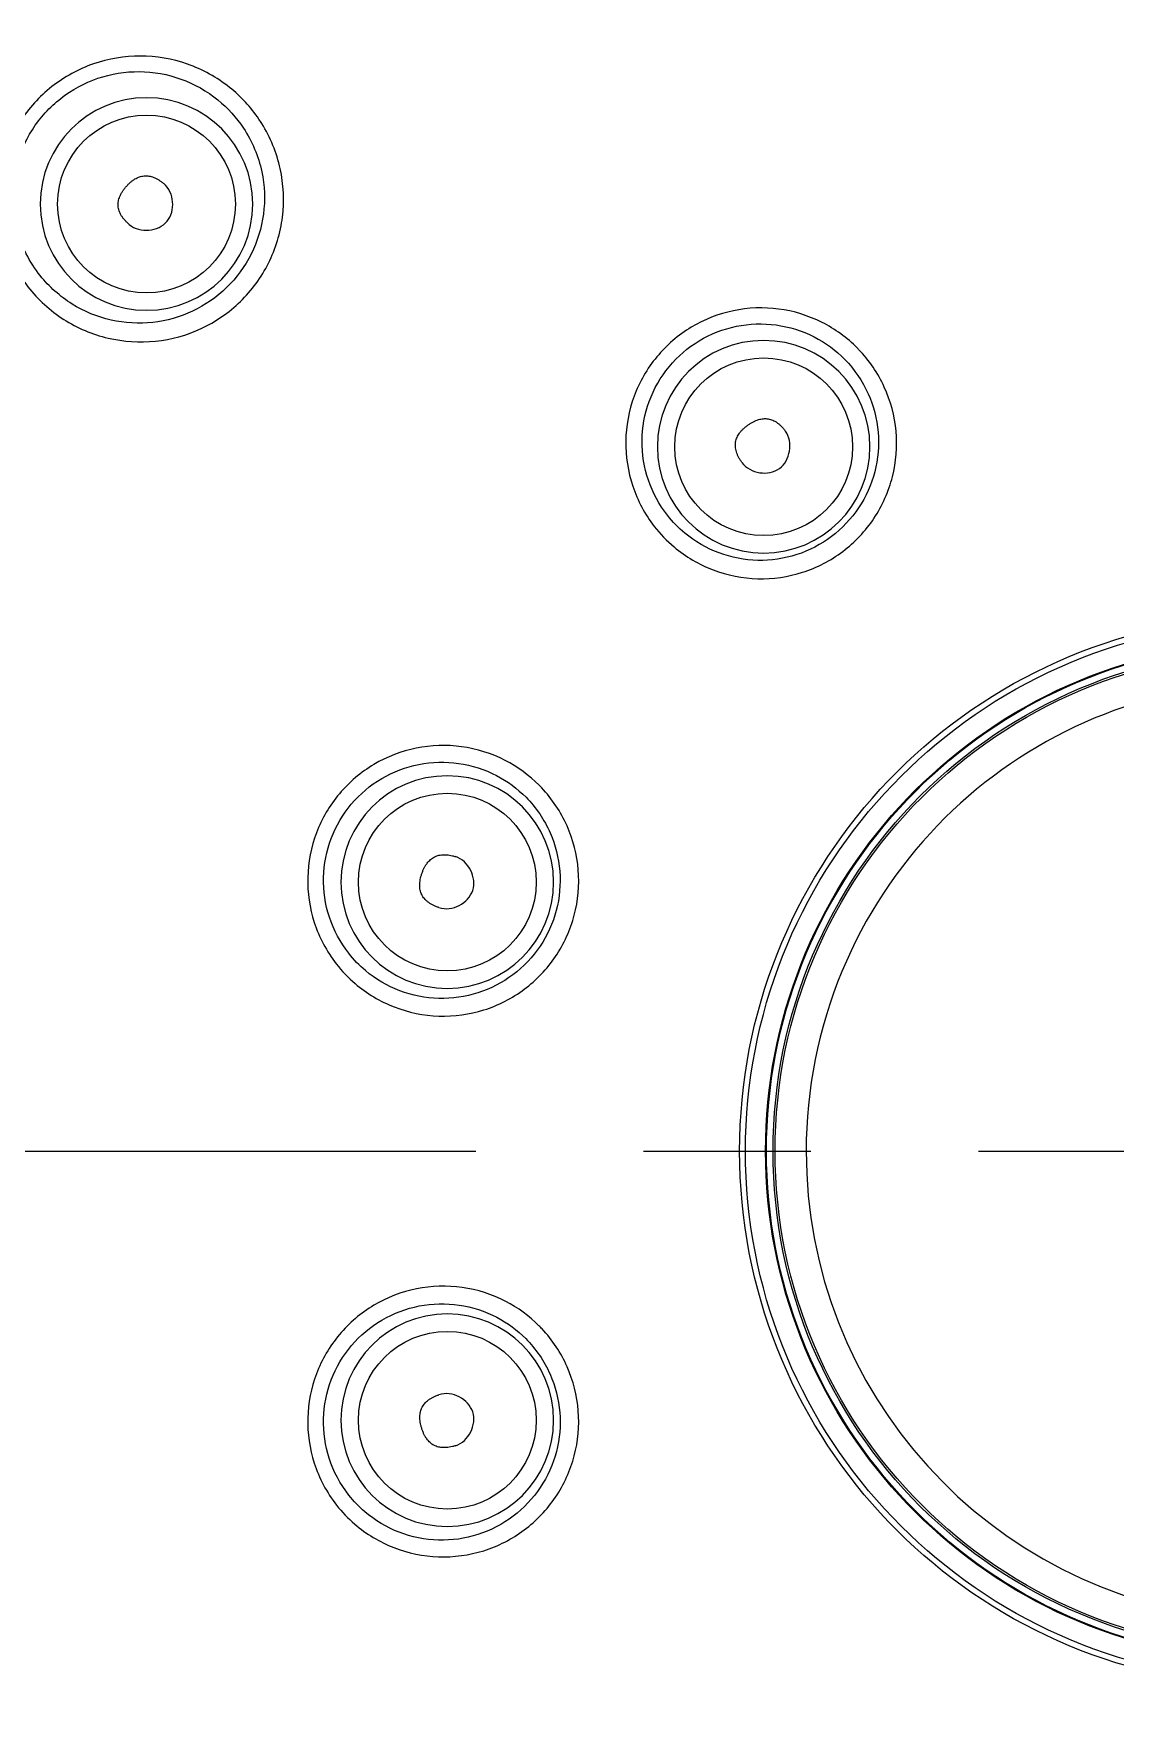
# Model space of a CAD drawing. Header units: millimetres. Extents: x 1435 to 2029, y -1230 to -810.
# Drawn here: x 1679.87 to 1696.01, y -910.5 to -885.33 of the extents above; entities that cross this region are included whole.
import ezdxf

# ---------------------------------------------------------------- set-up
doc = ezdxf.new("R2010")
doc.units = ezdxf.units.MM
doc.header["$LTSCALE"] = 10
doc.linetypes.add('CENTER', pattern=[2, 1.25, -0.25, 0.25, -0.25])
doc.layers.add('41', color=7, linetype='Continuous')
doc.layers.add('CL', color=1, linetype='CENTER')

msp = doc.modelspace()

# ---------------------------------------------------------------- linework, layer by layer
at = {"layer": '41', "color": 3, "linetype": 'Continuous', "lineweight": 5, "extrusion": (0, 0, -1)}
for centre, radius in [((-1698.40274, -902.01799), 39.1474), ((-1698.40274, -902.01799), 38.81921), ((-1698.40274, -902.01799), 38.46191), ((-1681.54977, -887.87666), 1.5866), ((-1690.76154, -891.50077), 1.5866), ((-1686.03901, -898.00077), 1.5866), ((-1686.03901, -906.03521), 1.5866)]:
    msp.add_circle(centre, radius, dxfattribs=at)
at = {"layer": '41', "color": 3, "linetype": 'Continuous', "lineweight": 5}
for centre, radius in [((1698.40274, -902.01799), 38.84741), ((1681.54977, -887.87666), 1.32679), ((1690.76154, -891.50077), 1.32679), ((1698.40274, -902.01799), 7.46987), ((1686.03901, -898.00077), 1.32679), ((1686.03901, -906.03521), 1.32679)]:
    msp.add_circle(centre, radius, dxfattribs=at)
at = {"layer": '41', "color": 7, "linetype": 'Continuous', "lineweight": 5, "extrusion": (0, 0, -1)}
msp.add_circle((-1698.40274, -902.01799), 38.82819, dxfattribs=at)
at = {"layer": '41', "color": 7, "linetype": 'Continuous', "lineweight": 5}
for radius in [38.69737, 7.5]:
    msp.add_circle((1698.40274, -902.01799), radius, dxfattribs=at)
at = {"layer": '41', "color": 7, "linetype": 'Continuous', "lineweight": 5, "extrusion": (0, 0, -1)}
for radius, start, end in [(8, 190.092459, 169.907541), (7.6, 190.477724, 169.522276)]:
    msp.add_arc((-1698.40274, -902.01799), radius, start, end, dxfattribs=at)
at = {"layer": '41', "color": 3, "linetype": 'Continuous', "lineweight": 5, "extrusion": (0, 0, -1)}
for radius in [7.91226, 7.61231]:
    msp.add_arc((-1698.40274, -902.01799), radius, 190.188216, 169.811784, dxfattribs=at)
at = {"layer": '41', "color": 3, "linetype": 'Continuous', "lineweight": 5}
for start, end in [(180.000004, 157.5), (157.5, 180.000003)]:
    msp.add_arc((1698.40274, -902.01799), 7.00656, start, end, dxfattribs=at)
at = {"layer": '41', "color": 7, "linetype": 'Continuous', "lineweight": 5}
for points, degree, knots in [([(1710.80763, -861.43355), (1704.43785, -859.4729), (1697.70682, -859.05988), (1687.92136, -860.75512), (1684.77073, -861.68737), (1678.69198, -864.28703), (1675.79006, -865.95192), (1670.51201, -869.86368), (1668.07071, -872.16193), (1663.82125, -877.21594), (1662.01189, -879.9591), (1659.02718, -885.87989), (1657.88594, -889.00565), (1656.36149, -895.4016), (1655.96541, -898.7412), (1655.9695, -908.6206), (1657.55294, -915.22506), (1661.9922, -924.04122), (1663.84319, -926.8498), (1668.07896, -931.88137), (1670.48537, -934.15303), (1675.82524, -938.10922), (1678.6784, -939.74049), (1684.73708, -942.33594), (1687.95791, -943.28799), (1694.43301, -944.40824), (1697.76031, -944.59295), (1704.37607, -944.17223), (1707.6233, -943.58234), (1710.80817, -942.60197)], 3, [0, 0, 0, 0, 0.125, 0.125, 0.1875, 0.1875, 0.25, 0.25, 0.3125, 0.3125, 0.375, 0.375, 0.4375, 0.4375, 0.5, 0.5, 0.625, 0.625, 0.6875, 0.6875, 0.75, 0.75, 0.8125, 0.8125, 0.875, 0.875, 0.9375, 0.9375, 1, 1, 1, 1]), ([(1681.29265, -888.18308), (1680.98581, -887.92065), (1681.24335, -887.61955), (1681.50093, -887.31839), (1681.80688, -887.57025)], 2, [0, 0, 0, 0.5, 0.5, 1, 1, 1]), ([(1690.43793, -891.73589), (1690.20369, -891.40702), (1690.52642, -891.17717), (1690.84921, -890.94727), (1691.08514, -891.26566)], 2, [0, 0, 0, 0.5, 0.5, 1, 1, 1]), ([(1685.9154, -898.38119), (1685.5326, -898.25282), (1685.65859, -897.87717), (1685.7846, -897.50145), (1686.16262, -897.62035)], 2, [0, 0, 0, 0.5, 0.5, 1, 1, 1]), ([(1686.16262, -906.41564), (1685.77746, -906.53678), (1685.65859, -906.15882), (1685.53969, -905.78079), (1685.9154, -905.65479)], 2, [0, 0, 0, 0.5, 0.5, 1, 1, 1])]:
    msp.add_open_spline(points, degree=degree, knots=knots, dxfattribs=at)
at = {"layer": '41', "color": 3, "linetype": 'Continuous', "lineweight": 5}
for points, knots in [([(1730.13435, -927.32983), (1727.50598, -930.63116), (1724.45271, -933.46965), (1717.48903, -938.14516), (1713.66896, -939.92341), (1701.61907, -943.40742), (1692.83378, -943.15063), (1681.04048, -939.02241), (1677.27538, -937.00836), (1670.62627, -932.00246), (1667.64716, -928.93741), (1662.83208, -922.14946), (1660.92504, -918.32807), (1658.39607, -910.39283), (1657.73907, -906.19871), (1657.74274, -897.80204), (1658.41335, -893.55771), (1660.9641, -885.61714), (1662.8646, -881.82521), (1670.14191, -871.6132), (1677.08091, -866.38542), (1689.00801, -862.23172), (1693.10014, -861.48266), (1701.51783, -861.2585), (1705.66341, -861.7935), (1713.71948, -864.13161), (1717.53553, -865.91697), (1724.47376, -870.58562), (1727.56233, -873.4756), (1730.13487, -876.70681)], [0, 0, 0, 0, 0.0625, 0.0625, 0.125, 0.125, 0.25, 0.25, 0.3125, 0.3125, 0.375, 0.375, 0.4375, 0.4375, 0.5, 0.5, 0.5625, 0.5625, 0.625, 0.625, 0.75, 0.75, 0.8125, 0.8125, 0.875, 0.875, 0.9375, 0.9375, 1, 1, 1, 1]), ([(1729.36542, -877.33787), (1724.24212, -870.89578), (1717.19666, -866.14876), (1705.40494, -862.75058), (1701.3571, -862.23616), (1693.14841, -862.47134), (1689.1578, -863.20971), (1677.52705, -867.28659), (1670.7714, -872.39682), (1663.68855, -882.3734), (1661.84131, -886.07445), (1659.3653, -893.82577), (1658.71928, -897.98009), (1658.72811, -910.17906), (1661.31775, -918.32302), (1668.41489, -928.32004), (1671.2618, -931.25181), (1677.81644, -936.18764), (1681.39353, -938.10366), (1689.15107, -940.82491), (1693.15378, -941.56401), (1701.33659, -941.80004), (1705.41023, -941.2833), (1717.171, -937.89574), (1724.24173, -933.14069), (1729.36544, -926.6981)], [0, 0, 0, 0, 0.125, 0.125, 0.1875, 0.1875, 0.25, 0.25, 0.375, 0.375, 0.4375, 0.4375, 0.5, 0.5, 0.625, 0.625, 0.6875, 0.6875, 0.75, 0.75, 0.8125, 0.8125, 0.875, 0.875, 1, 1, 1, 1]), ([(1683.22709, -886.60883), (1683.24217, -886.6311), (1683.25684, -886.65367), (1683.27107, -886.6765), (1683.39892, -886.88158), (1683.49296, -887.11197), (1683.54499, -887.3485), (1683.59672, -887.58364), (1683.60834, -887.83143), (1683.57846, -888.07095), (1683.54887, -888.30813), (1683.47775, -888.54383), (1683.3708, -888.75808), (1683.26485, -888.97033), (1683.12081, -889.16742), (1682.95067, -889.33285), (1682.78134, -889.49748), (1682.58152, -889.63529), (1682.36781, -889.73508), (1682.1537, -889.83505), (1681.91982, -889.89961), (1681.68533, -889.92386), (1681.44906, -889.94829), (1681.20575, -889.93248), (1680.97512, -889.87809), (1680.74217, -889.82315), (1680.51579, -889.72736), (1680.31435, -889.59874), (1680.11124, -889.46905), (1679.92791, -889.30242), (1679.77946, -889.11254), (1679.68943, -888.99739), (1679.61081, -888.87229), (1679.54608, -888.74108), (1679.43705, -888.52007), (1679.36562, -888.27619), (1679.33844, -888.03066), (1679.31199, -887.7918), (1679.32666, -887.54463), (1679.38158, -887.31007), (1679.43593, -887.07792), (1679.53126, -886.85165), (1679.65974, -886.65039), (1679.78715, -886.45081), (1679.95067, -886.27031), (1680.13668, -886.12388), (1680.32216, -885.97788), (1680.53507, -885.86173), (1680.75779, -885.78475), (1680.98138, -885.70747), (1681.22093, -885.66753), (1681.45691, -885.66779), (1681.69498, -885.66805), (1681.93588, -885.70921), (1682.16012, -885.7876), (1682.38661, -885.86677), (1682.6023, -885.98606), (1682.78963, -886.1356), (1682.95749, -886.2696), (1683.1066, -886.43087), (1683.22709, -886.60883)], [0, 0, 0, 0, 0.00598395, 0.00598395, 0.00598395, 0.06050818, 0.06050818, 0.06050818, 0.11471385, 0.11471385, 0.11471385, 0.16838326, 0.16838326, 0.16838326, 0.22154103, 0.22154103, 0.22154103, 0.27443521, 0.27443521, 0.27443521, 0.3274212, 0.3274212, 0.3274212, 0.3808109, 0.3808109, 0.3808109, 0.43474595, 0.43474595, 0.43474595, 0.48913588, 0.48913588, 0.48913588, 0.52182546, 0.52182546, 0.52182546, 0.57743474, 0.57743474, 0.57743474, 0.63149672, 0.63149672, 0.63149672, 0.68499424, 0.68499424, 0.68499424, 0.73803322, 0.73803322, 0.73803322, 0.79091313, 0.79091313, 0.79091313, 0.84399588, 0.84399588, 0.84399588, 0.89755345, 0.89755345, 0.89755345, 0.95165594, 0.95165594, 0.95165594, 1, 1, 1, 1]), ([(1682.99708, -886.74317), (1682.89262, -886.58558), (1682.76287, -886.44247), (1682.61638, -886.32314), (1682.45241, -886.18958), (1682.2631, -886.08251), (1682.06385, -886.01084), (1681.86614, -885.93972), (1681.65325, -885.90154), (1681.44254, -885.89978), (1681.23341, -885.89803), (1681.02072, -885.93216), (1680.8221, -885.99975), (1680.62412, -886.06712), (1680.43466, -886.16964), (1680.26972, -886.29897), (1680.10429, -886.4287), (1679.9589, -886.58906), (1679.84596, -886.76644), (1679.73209, -886.9453), (1679.64795, -887.14655), (1679.60057, -887.35282), (1679.55271, -887.56112), (1679.54093, -887.7805), (1679.56582, -887.9921), (1679.59137, -888.20934), (1679.65632, -888.42477), (1679.75451, -888.61947), (1679.81271, -888.73488), (1679.88317, -888.84474), (1679.96365, -888.94568), (1680.09605, -889.11175), (1680.25901, -889.25698), (1680.43908, -889.36946), (1680.61706, -889.48063), (1680.81659, -889.56283), (1681.02164, -889.6092), (1681.22385, -889.65493), (1681.43682, -889.66703), (1681.64352, -889.64412), (1681.84793, -889.62147), (1682.05164, -889.56396), (1682.23817, -889.47583), (1682.42392, -889.38808), (1682.5976, -889.26759), (1682.74498, -889.12397), (1682.89299, -888.97976), (1683.01849, -888.80829), (1683.11121, -888.62371), (1683.20493, -888.43712), (1683.26774, -888.232), (1683.29472, -888.02547), (1683.32204, -887.81627), (1683.31339, -887.5998), (1683.26991, -887.39407), (1683.22119, -887.16351), (1683.12691, -886.93901), (1682.99708, -886.74317)], [0, 0, 0, 0, 0.04835988, 0.04835988, 0.04835988, 0.10264533, 0.10264533, 0.10264533, 0.15650911, 0.15650911, 0.15650911, 0.20997075, 0.20997075, 0.20997075, 0.26326579, 0.26326579, 0.26326579, 0.31673351, 0.31673351, 0.31673351, 0.37065588, 0.37065588, 0.37065588, 0.42511463, 0.42511463, 0.42511463, 0.48105955, 0.48105955, 0.48105955, 0.51389032, 0.51389032, 0.51389032, 0.56838895, 0.56838895, 0.56838895, 0.62223744, 0.62223744, 0.62223744, 0.67533083, 0.67533083, 0.67533083, 0.72783379, 0.72783379, 0.72783379, 0.78011922, 0.78011922, 0.78011922, 0.83263329, 0.83263329, 0.83263329, 0.88572705, 0.88572705, 0.88572705, 0.93951504, 0.93951504, 0.93951504, 1, 1, 1, 1]), ([(1692.16075, -890.02797), (1692.16691, -890.03421), (1692.17304, -890.04048), (1692.17912, -890.0468), (1692.33658, -890.21026), (1692.46793, -890.40317), (1692.5623, -890.6096), (1692.65676, -890.81624), (1692.71678, -891.04214), (1692.73728, -891.26856), (1692.75775, -891.49468), (1692.73936, -891.72758), (1692.68351, -891.94786), (1692.62783, -892.16746), (1692.53337, -892.38059), (1692.4079, -892.56943), (1692.28286, -892.75761), (1692.12357, -892.92688), (1691.94324, -893.06311), (1691.76333, -893.19903), (1691.55752, -893.30582), (1691.34288, -893.37467), (1691.12827, -893.44351), (1690.89894, -893.47634), (1690.67381, -893.47054), (1690.44822, -893.46474), (1690.22065, -893.42001), (1690.00979, -893.34016), (1689.79822, -893.26005), (1689.59767, -893.14238), (1689.42459, -892.99694), (1689.31594, -892.90565), (1689.21643, -892.80232), (1689.12929, -892.69034), (1688.98985, -892.51116), (1688.87949, -892.3054), (1688.80736, -892.09006), (1688.73519, -891.87462), (1688.69932, -891.64364), (1688.70281, -891.4163), (1688.7063, -891.18941), (1688.74912, -890.95986), (1688.82782, -890.74681), (1688.90627, -890.53448), (1689.02254, -890.33266), (1689.16703, -890.15823), (1689.31105, -889.98437), (1689.48709, -889.83291), (1689.68054, -889.71645), (1689.87364, -889.6002), (1690.08941, -889.51561), (1690.30997, -889.46964), (1690.53065, -889.42363), (1690.76219, -889.415), (1690.98551, -889.44434), (1691.20941, -889.47375), (1691.43119, -889.54211), (1691.63266, -889.64369), (1691.82711, -889.74173), (1692.00772, -889.87319), (1692.16075, -890.02797)], [0, 0, 0, 0, 0.00205445, 0.00205445, 0.00205445, 0.05599422, 0.05599422, 0.05599422, 0.10999194, 0.10999194, 0.10999194, 0.16392003, 0.16392003, 0.16392003, 0.21768154, 0.21768154, 0.21768154, 0.27125338, 0.27125338, 0.27125338, 0.32469589, 0.32469589, 0.32469589, 0.37812521, 0.37812521, 0.37812521, 0.43166248, 0.43166248, 0.43166248, 0.48538204, 0.48538204, 0.48538204, 0.51881053, 0.51881053, 0.51881053, 0.57277225, 0.57277225, 0.57277225, 0.62676165, 0.62676165, 0.62676165, 0.68064589, 0.68064589, 0.68064589, 0.73434693, 0.73434693, 0.73434693, 0.78786801, 0.78786801, 0.78786801, 0.84129153, 0.84129153, 0.84129153, 0.89474191, 0.89474191, 0.89474191, 0.94833129, 0.94833129, 0.94833129, 1, 1, 1, 1]), ([(1691.97332, -890.19808), (1691.84025, -890.06183), (1691.68285, -889.94588), (1691.51315, -889.85915), (1691.33706, -889.76917), (1691.14291, -889.7083), (1690.94674, -889.68171), (1690.75089, -889.65516), (1690.54761, -889.66206), (1690.35382, -889.70196), (1690.16004, -889.74186), (1689.97037, -889.81589), (1689.80072, -889.9179), (1689.63075, -890.02011), (1689.47613, -890.15327), (1689.34986, -890.30616), (1689.22321, -890.45951), (1689.12153, -890.637), (1689.05328, -890.82363), (1688.98486, -891.01076), (1688.94812, -891.2123), (1688.94603, -891.4113), (1688.94393, -891.61045), (1688.97644, -891.8126), (1689.04074, -892.00089), (1689.1049, -892.18878), (1689.20247, -892.36807), (1689.32533, -892.52394), (1689.40198, -892.62119), (1689.48938, -892.71083), (1689.58469, -892.78992), (1689.73624, -892.91571), (1689.91153, -893.01721), (1690.09625, -893.08603), (1690.27995, -893.15448), (1690.47798, -893.19246), (1690.6742, -893.19674), (1690.86969, -893.201), (1691.06869, -893.17192), (1691.25495, -893.11175), (1691.44106, -893.05163), (1691.6195, -892.95883), (1691.77563, -892.84091), (1691.93213, -892.72271), (1692.07049, -892.57603), (1692.17935, -892.41299), (1692.2887, -892.24922), (1692.3713, -892.06443), (1692.42044, -891.87394), (1692.46981, -891.68252), (1692.48677, -891.48007), (1692.47004, -891.28332), (1692.45326, -891.08589), (1692.4021, -890.88875), (1692.32089, -890.70818), (1692.23649, -890.52051), (1692.11709, -890.34529), (1691.97332, -890.19808)], [0, 0, 0, 0, 0.05179368, 0.05179368, 0.05179368, 0.10559199, 0.10559199, 0.10559199, 0.15930497, 0.15930497, 0.15930497, 0.21301986, 0.21301986, 0.21301986, 0.26683864, 0.26683864, 0.26683864, 0.32082138, 0.32082138, 0.32082138, 0.37494659, 0.37494659, 0.37494659, 0.42910877, 0.42910877, 0.42910877, 0.48314818, 0.48314818, 0.48314818, 0.51656821, 0.51656821, 0.51656821, 0.57017419, 0.57017419, 0.57017419, 0.62348164, 0.62348164, 0.62348164, 0.67658924, 0.67658924, 0.67658924, 0.72965985, 0.72965985, 0.72965985, 0.78286197, 0.78286197, 0.78286197, 0.83630865, 0.83630865, 0.83630865, 0.89001874, 0.89001874, 0.89001874, 0.9439181, 0.9439181, 0.9439181, 1, 1, 1, 1]), ([(1687.40953, -896.55382), (1687.42255, -896.56686), (1687.4354, -896.58008), (1687.44806, -896.59347), (1687.60408, -896.75847), (1687.73376, -896.95284), (1687.82619, -897.16048), (1687.91836, -897.36751), (1687.97603, -897.59346), (1687.99429, -897.81952), (1688.01249, -898.04479), (1687.99206, -898.2764), (1687.93462, -898.49507), (1687.87734, -898.71319), (1687.78167, -898.92445), (1687.65557, -899.11137), (1687.52954, -899.29819), (1687.36964, -899.46584), (1687.18915, -899.60054), (1687.00834, -899.73548), (1686.80191, -899.84107), (1686.58689, -899.90874), (1686.37116, -899.97664), (1686.14088, -900.00824), (1685.915, -900.00104), (1685.68836, -899.99382), (1685.45991, -899.94735), (1685.24849, -899.86549), (1685.03667, -899.78348), (1684.83609, -899.66367), (1684.66343, -899.51594), (1684.56014, -899.42756), (1684.4653, -899.32822), (1684.38179, -899.22087), (1684.23862, -899.03683), (1684.12607, -898.82451), (1684.05415, -898.60249), (1683.98438, -898.38707), (1683.95084, -898.15648), (1683.95645, -897.92995), (1683.96205, -897.7042), (1684.00667, -897.47622), (1684.08666, -897.26499), (1684.16648, -897.05417), (1684.28371, -896.85421), (1684.4286, -896.68163), (1684.57353, -896.50901), (1684.75011, -896.35903), (1684.94372, -896.24395), (1685.13779, -896.1286), (1685.35428, -896.04516), (1685.57535, -896.00036), (1685.7972, -895.95541), (1686.02974, -895.94813), (1686.25385, -895.97904), (1686.47863, -896.01005), (1686.70111, -896.08033), (1686.90291, -896.18409), (1687.0888, -896.27966), (1687.26175, -896.40585), (1687.40953, -896.55382)], [0, 0, 0, 0, 0.00431587, 0.00431587, 0.00431587, 0.05825931, 0.05825931, 0.05825931, 0.1120441, 0.1120441, 0.1120441, 0.16563745, 0.16563745, 0.16563745, 0.21909092, 0.21909092, 0.21909092, 0.27251656, 0.27251656, 0.27251656, 0.32603777, 0.32603777, 0.32603777, 0.3797364, 0.3797364, 0.3797364, 0.43361768, 0.43361768, 0.43361768, 0.48760703, 0.48760703, 0.48760703, 0.51960845, 0.51960845, 0.51960845, 0.5750296, 0.5750296, 0.5750296, 0.62875812, 0.62875812, 0.62875812, 0.68229899, 0.68229899, 0.68229899, 0.73572978, 0.73572978, 0.73572978, 0.78917272, 0.78917272, 0.78917272, 0.84274413, 0.84274413, 0.84274413, 0.89650438, 0.89650438, 0.89650438, 0.95043175, 0.95043175, 0.95043175, 1, 1, 1, 1]), ([(1687.2143, -896.73504), (1687.08619, -896.60531), (1686.93609, -896.49443), (1686.77457, -896.41011), (1686.59886, -896.31839), (1686.4049, -896.25581), (1686.20871, -896.22753), (1686.01275, -896.19929), (1685.80917, -896.2045), (1685.61478, -896.24282), (1685.42079, -896.28106), (1685.23062, -896.35334), (1685.06006, -896.45381), (1684.88976, -896.55412), (1684.73432, -896.68531), (1684.60676, -896.83656), (1684.47918, -896.98783), (1684.37595, -897.16338), (1684.30579, -897.34852), (1684.23549, -897.53404), (1684.19642, -897.73438), (1684.19184, -897.93267), (1684.18725, -898.13157), (1684.21724, -898.33398), (1684.27916, -898.52286), (1684.34292, -898.71737), (1684.44245, -898.9032), (1684.56879, -899.06394), (1684.64241, -899.1576), (1684.72596, -899.24418), (1684.81686, -899.32108), (1684.96862, -899.44944), (1685.14468, -899.5532), (1685.33038, -899.62378), (1685.51535, -899.69409), (1685.71498, -899.73343), (1685.91285, -899.73853), (1686.10963, -899.74361), (1686.31002, -899.71497), (1686.49764, -899.65484), (1686.68425, -899.59504), (1686.86328, -899.50246), (1687.02007, -899.38454), (1687.17632, -899.26701), (1687.31472, -899.12112), (1687.42387, -898.95869), (1687.53298, -898.79632), (1687.61584, -898.61301), (1687.66561, -898.42377), (1687.71553, -898.23402), (1687.73354, -898.03311), (1687.71824, -897.8376), (1687.70287, -897.64118), (1687.65344, -897.4448), (1687.57418, -897.26466), (1687.48816, -897.06917), (1687.36418, -896.88682), (1687.2143, -896.73504)], [0, 0, 0, 0, 0.04949239, 0.04949239, 0.04949239, 0.10345182, 0.10345182, 0.10345182, 0.15734717, 0.15734717, 0.15734717, 0.21113122, 0.21113122, 0.21113122, 0.26483747, 0.26483747, 0.26483747, 0.31855767, 0.31855767, 0.31855767, 0.37239177, 0.37239177, 0.37239177, 0.42639483, 0.42639483, 0.42639483, 0.48205261, 0.48205261, 0.48205261, 0.51415639, 0.51415639, 0.51415639, 0.56824668, 0.56824668, 0.56824668, 0.62211795, 0.62211795, 0.62211795, 0.67568512, 0.67568512, 0.67568512, 0.72896043, 0.72896043, 0.72896043, 0.78205228, 0.78205228, 0.78205228, 0.83512741, 0.83512741, 0.83512741, 0.88835083, 0.88835083, 0.88835083, 0.94182612, 0.94182612, 0.94182612, 1, 1, 1, 1]), ([(1687.40755, -904.62416), (1687.42316, -904.63973), (1687.43851, -904.65556), (1687.4536, -904.67163), (1687.60836, -904.83644), (1687.73686, -905.03033), (1687.82834, -905.23719), (1687.91957, -905.44348), (1687.97651, -905.66836), (1687.99445, -905.89319), (1688.01238, -906.11783), (1687.99188, -906.3486), (1687.93472, -906.56644), (1687.87748, -906.78462), (1687.78192, -906.99583), (1687.65603, -907.18275), (1687.52973, -907.37026), (1687.36945, -907.53847), (1687.18843, -907.67363), (1687.0068, -907.80926), (1686.7993, -907.91533), (1686.58307, -907.98315), (1686.36636, -908.05112), (1686.1349, -908.08253), (1685.90784, -908.07474), (1685.68079, -908.06695), (1685.45186, -908.01973), (1685.24013, -907.93689), (1685.02886, -907.85424), (1684.82886, -907.73383), (1684.65687, -907.58559), (1684.55829, -907.50062), (1684.46751, -907.40562), (1684.38708, -907.30323), (1684.24049, -907.11659), (1684.12555, -906.90037), (1684.05285, -906.67437), (1683.9838, -906.45974), (1683.95078, -906.23026), (1683.95648, -906.00493), (1683.96218, -905.77963), (1684.00674, -905.55228), (1684.08638, -905.34163), (1684.16619, -905.13051), (1684.28341, -904.93036), (1684.42828, -904.75756), (1684.57365, -904.58416), (1684.75085, -904.43354), (1684.94525, -904.31802), (1685.14026, -904.20213), (1685.35795, -904.11838), (1685.58032, -904.07366), (1685.80305, -904.02886), (1686.03663, -904.022), (1686.2617, -904.0537), (1686.4866, -904.08538), (1686.70923, -904.15645), (1686.91101, -904.26113), (1687.09294, -904.35551), (1687.26233, -904.47932), (1687.40755, -904.62416)], [0, 0, 0, 0, 0.00515425, 0.00515425, 0.00515425, 0.05877153, 0.05877153, 0.05877153, 0.11223771, 0.11223771, 0.11223771, 0.16565927, 0.16565927, 0.16565927, 0.2191613, 0.2191613, 0.2191613, 0.27283379, 0.27283379, 0.27283379, 0.32669314, 0.32669314, 0.32669314, 0.38067429, 0.38067429, 0.38067429, 0.43465793, 0.43465793, 0.43465793, 0.48852279, 0.48852279, 0.48852279, 0.51909925, 0.51909925, 0.51909925, 0.57545938, 0.57545938, 0.57545938, 0.62890033, 0.62890033, 0.62890033, 0.6823339, 0.6823339, 0.6823339, 0.73588275, 0.73588275, 0.73588275, 0.78961689, 0.78961689, 0.78961689, 0.84352585, 0.84352585, 0.84352585, 0.89752246, 0.89752246, 0.89752246, 0.95148039, 0.95148039, 0.95148039, 1, 1, 1, 1]), ([(1687.2092, -904.81598), (1687.08339, -904.68975), (1686.93665, -904.58166), (1686.77898, -904.49896), (1686.60379, -904.40707), (1686.41042, -904.34425), (1686.21489, -904.31557), (1686.01879, -904.28681), (1685.81512, -904.29159), (1685.62069, -904.32944), (1685.42615, -904.3673), (1685.2355, -904.43932), (1685.0645, -904.53956), (1684.89373, -904.63966), (1684.73784, -904.77066), (1684.60979, -904.92182), (1684.482, -905.07266), (1684.37841, -905.24774), (1684.30773, -905.43261), (1684.23714, -905.61724), (1684.19743, -905.81675), (1684.19203, -906.01453), (1684.18663, -906.21241), (1684.21544, -906.41407), (1684.27608, -906.60259), (1684.33994, -906.80109), (1684.44112, -906.99096), (1684.5702, -907.15462), (1684.641, -907.24437), (1684.72093, -907.32758), (1684.8077, -907.40191), (1684.95901, -907.5315), (1685.13492, -907.63647), (1685.32057, -907.7081), (1685.50641, -907.77981), (1685.70719, -907.82013), (1685.90611, -907.82581), (1686.1047, -907.83148), (1686.30693, -907.8028), (1686.49604, -907.74219), (1686.68435, -907.68184), (1686.86484, -907.58819), (1687.02263, -907.46889), (1687.17954, -907.35026), (1687.31829, -907.20304), (1687.42746, -907.03918), (1687.53606, -906.87618), (1687.61833, -906.69228), (1687.66743, -906.50242), (1687.71637, -906.31315), (1687.73368, -906.11283), (1687.71781, -905.91781), (1687.70195, -905.72278), (1687.65248, -905.52774), (1687.57344, -905.34869), (1687.48655, -905.15186), (1687.36098, -904.96827), (1687.2092, -904.81598)], [0, 0, 0, 0, 0.04825417, 0.04825417, 0.04825417, 0.10201709, 0.10201709, 0.10201709, 0.15594062, 0.15594062, 0.15594062, 0.20989512, 0.20989512, 0.20989512, 0.26377477, 0.26377477, 0.26377477, 0.31754303, 0.31754303, 0.31754303, 0.37124324, 0.37124324, 0.37124324, 0.4249739, 0.4249739, 0.4249739, 0.48164015, 0.48164015, 0.48164015, 0.5123705, 0.5123705, 0.5123705, 0.56647759, 0.56647759, 0.56647759, 0.62063887, 0.62063887, 0.62063887, 0.67470578, 0.67470578, 0.67470578, 0.72853772, 0.72853772, 0.72853772, 0.78206119, 0.78206119, 0.78206119, 0.83530219, 0.83530219, 0.83530219, 0.88837975, 0.88837975, 0.88837975, 0.94146409, 0.94146409, 0.94146409, 1, 1, 1, 1])]:
    msp.add_open_spline(points, degree=3, knots=knots, dxfattribs=at)
at = {"layer": '41', "color": 7, "linetype": 'Continuous', "lineweight": 5}
for points in [[(1681.29265, -888.18308), (1681.37287, -888.2504), (1681.59036, -888.30235), (1681.89268, -888.1644), (1681.97603, -887.84272), (1681.8871, -887.63756), (1681.80688, -887.57025)], [(1690.43793, -891.73589), (1690.49948, -891.82061), (1690.69794, -891.92363), (1691.02465, -891.86292), (1691.18335, -891.57096), (1691.14669, -891.35038), (1691.08514, -891.26566)], [(1685.9154, -898.38119), (1686.015, -898.41355), (1686.23611, -898.38025), (1686.46474, -898.1391), (1686.42152, -897.80962), (1686.26221, -897.65271), (1686.16262, -897.62035)], [(1686.16262, -906.41564), (1686.26221, -906.38328), (1686.42152, -906.22637), (1686.46474, -905.89688), (1686.23611, -905.65573), (1686.015, -905.62243), (1685.9154, -905.65479)]]:
    msp.add_open_spline(points, degree=3, dxfattribs=at)
at = {"layer": 'CL', "lineweight": 5}
msp.add_line((1653.96677, -902.01799), (1947.72704, -902.01799), dxfattribs=at)

doc.saveas('drawing.dxf')
